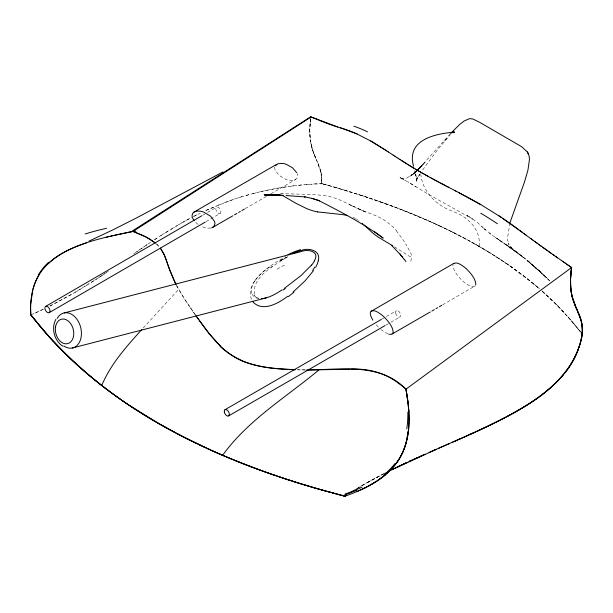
<?xml version="1.0" encoding="UTF-8"?>
<svg xmlns="http://www.w3.org/2000/svg" width="613" height="613" viewBox="0 0 613 613"><rect width="100%" height="100%" fill="white"/><g stroke="black" fill="none" stroke-linecap="round" stroke-linejoin="round"><path stroke-width="0.46" stroke-dasharray="3.06 2.3" d="M427.353 220.305L426.441 219.906C392.42 205.133 357.18 193.34 321.434 183.517L321.112 172.996L317.205 161.495M274.839 167.073L274.77 167.824A5.057 2.919 60 0 0 275.291 170.33L279.038 175.333L286.102 179.502A30.16 17.409 60 0 0 289.589 180.383C292.753 181.057 297.581 179.969 297.619 175.992A5.057 2.919 60 0 0 297.098 173.487M310.163 122.929L309.764 130.163A79.575 45.967 -60 0 0 310.262 139.68L312.852 150.905M310.714 118.616L309.803 129.856L310.278 139.618M310.209 122.439L310.615 118.968M329.932 185.869L321.434 183.517C322.576 175.157 319.871 166.897 316.285 159.426M310.722 118.83C308.416 132.584 310.216 146.928 316.308 159.472M394.473 246.84L408.404 255.675A39.96 32.52 -67.9 0 0 409.315 256.203A15.999 13.019 -67.9 0 0 410.518 256.801L411.568 256.862L411.721 255.897A4.812 3.916 -67.9 0 0 411.637 255.544L411.538 255.2A17.762 14.451 -67.9 0 0 411.016 253.874A36.627 29.807 -67.9 0 0 410.564 252.862L408.373 248.625A167.985 136.722 -67.9 0 0 406.787 245.828L406.289 244.978M509.901 222.879L507.411 238.955L508.736 244.388L508.3 243.407L511.48 247.644L509.725 246.219L529.946 262.295L550.413 281.589L544.735 275.988M410.81 261.261L411.752 256.533M419.89 174.061L416.901 178.82L416.104 182.061L417.284 178.176L419.805 174.161L416.901 178.82L416.832 181.586L415.637 174.414L416.48 177.747L414.595 170.782M255.123 280.447C252.418 284.348 250.196 289.512 252.196 294.194M422.663 169.901L438.579 148.461L450.509 134.523M255.192 280.31C262.678 270.387 273.398 263.498 284.133 257.521M176.659 285.689L178.667 289.344L142.3 328.997M446.678 138.592L444.456 141.143L444.961 140.569M450.302 133.826L416.932 170.935M416.878 170.996L425.047 162.161L416.648 170.966M416.005 171.648L414.066 173.678L415.951 171.717M418.457 169.104L423.483 163.87L416.917 170.406M442.632 304.83L475.29 285.804A5.057 2.919 60 0 0 475.581 285.275M415.852 171.617L413.147 174.314L416.373 171.05L412.235 174.927L416.112 171.18M416.526 170.943L421.928 165.564L416.763 170.56M416.219 171.042L411.338 175.525L416.166 171.234M416.097 171.219L409.599 176.621L414.748 173.065L406.457 178.253L401.446 178.804L403.438 178.912L399.553 177.632M270.065 266.709C259.498 273.781 245.982 286.202 251.774 300.255M133.711 253.805L134.914 252.977M135.235 252.755L137.335 251.307M136.829 251.659L137.887 250.924M138.423 250.564L140.017 249.468M139.756 249.644L143.404 247.154M140.975 248.817L142.185 247.981M143.22 247.284L144.821 246.188M144.622 246.326L148.3 243.844M145.848 245.499L147.074 244.671M108.348 271.237L105.911 272.885M148.047 244.012L150.744 242.204L149.526 243.016M106.087 272.762L103.398 274.563M103.459 274.517L104.685 273.704M101.781 275.635L102.854 274.915M102.225 275.337L99.766 276.961M101.237 275.988L94.8 280.202M154.476 239.729L158.231 237.277M154.553 239.675L164.499 233.262M98.524 277.773L73.368 293.374L49.806 306.094M160.744 235.645L181.777 222.887M93.551 281.007L88.517 284.202M351.425 491.978L354.751 489.902M352.337 491.404L366.758 482.822M165.839 232.419L169.709 230.021M348.973 493.695L361.892 485.619L386.504 472.408M87.245 284.999L83.422 287.367M171.012 229.224L174.943 226.856M82.134 288.156L73.024 293.573M356.145 489.044L360.015 486.714M282.945 259.383L279.559 261.376L287.88 256.77M176.268 226.074L180.276 223.745M361.325 485.948L365.271 483.665M202.551 215.347L206.681 212.956M207.508 212.473L216.588 207.202M206.106 221.599L220.144 213.454A3.594 2.077 59.9 0 0 219.056 207.899A3.594 2.077 59.9 0 0 215.899 209.631A3.594 2.077 59.9 0 0 220.144 213.454M245.261 208.604L266.762 196.191M270.9 193.808L295.704 179.486M382.274 318.898L385.585 316.99M386.412 316.507L396.343 310.776M385.914 325.097L390.052 322.706M390.879 322.223L399.99 316.967M71.698 294.34L50.051 305.971M181.624 222.971L191.271 217.692M286.102 257.606C273.597 266.004 249.116 278.317 255.322 297.029L254.387 295.182L257.062 297.703L258.609 298.224M366.605 482.906L381.631 474.799M182.981 222.205L185.716 220.688M279.727 260.717L287.505 256.686M474.883 286.21C471.144 287.811 467.382 284.478 464.478 282.486A30.16 17.409 60 0 1 460.991 279.344C457.436 275.482 453.589 271.099 452.961 265.682A5.057 2.919 60 0 1 453.015 264.939M367.946 482.155L370.635 480.661M372.06 479.879L383.025 474.079M187.18 219.883L190.842 217.921M382.956 474.117L386.037 472.554M196.957 214.765L192.681 216.948L200.244 213.14M43.784 309.029L36.742 312.293A356.666 204.244 2.7 0 1 32.887 314.071M42.649 309.565L32.359 314.239M205.73 210.535L216.366 205.868M206.068 210.374L229.078 200.949M217.921 205.225L222.649 203.347M224.366 202.688L235.653 198.681M230.733 200.359C260.18 190.176 291.405 184.406 322.476 183.8M238.993 197.601L244.081 196.045M245.79 195.539L250.978 194.091M252.725 193.631L258.004 192.298M259.782 191.877L281.52 187.586M210.91 228.067L206.903 228.128A30.16 17.409 60 0 1 203.416 227.239L201.125 226.266M283.49 187.279L289.091 186.459M290.968 186.206L296.623 185.517M298.516 185.302L304.217 184.728M306.117 184.551L311.848 184.092M280.371 193.892L282.631 193.746A34.366 27.968 -67.9 0 1 283.375 193.746L312.255 194.428L323.863 195.493A103.268 84.05 -67.9 0 1 338.882 199.493L366.061 212.274L349.387 204.688L354.444 207.048M313.848 183.954L321.434 183.517M282.172 193.769L282.118 193.769A3.755 3.05 -67.9 0 0 281.405 193.861M305.826 370.03L296.485 369.838M304.807 369.854L297.696 369.708M323.526 184.084L326.652 184.95M328.729 185.532L331.825 186.413M332.851 186.704L335.932 187.593M334.154 187.08L367.386 197.371L400.312 209.171M336.951 187.892L340.016 188.789M342.054 189.394L344.092 189.999M346.123 190.612L348.153 191.233M350.176 191.854L352.199 192.482M354.214 193.11L356.222 193.746M358.23 194.382L360.237 195.026M362.237 195.677L364.229 196.329M365.225 196.65L368.214 197.647M369.202 197.976L373.156 199.309M374.145 199.646L377.095 200.666M378.075 201.01L381.01 202.045M381.991 202.39L384.91 203.432M385.884 203.784L388.795 204.842M389.761 205.194L392.657 206.267M393.615 206.627L396.496 207.715M398.412 208.443L430.985 221.921M401.27 209.539L405.063 211.025M406.005 211.401L408.833 212.527M388.021 333.955L381.784 330.223A30.16 17.409 60 0 1 380.612 329.25M409.775 212.903L412.58 214.044M413.514 214.427L416.311 215.584M401.193 178.314L402.864 178.942L400.726 178.008L403.821 179.425L400.396 177.747L409.032 182.559M417.238 215.975L423.698 218.718M358.375 208.872L376.589 216.029A85.513 69.598 -67.9 0 1 396.473 230.618M424.61 219.109L444.862 228.343L462.44 237.17L486.837 250.916M428.265 220.711C454.264 232.189 479.512 245.499 503.173 261.284M431.889 222.32L435.498 223.96M436.395 224.366L439.077 225.607M439.973 226.028L449.674 230.68M450.54 231.109L453.153 232.404M454.011 232.833L470.125 241.3M355.509 218.573L356.574 219.186M471.788 242.212L474.263 243.591M475.09 244.058L477.542 245.453M478.347 245.913L495.02 255.981A481.91 278.225 0 0 1 537.478 287.099L539.555 288.961M481.734 226.488L482.577 227.201L476.914 222.09L469.244 216.703L472.799 219.17L429 194.612L407.821 181.816L408.289 182.099M468.347 216.282L466.853 215.37L468.776 216.542M487.68 251.422L508.231 264.716L526.613 278.225M410.074 183.21L416.081 186.919M357.057 219.477L357.609 219.829M485.672 230.028L484.86 229.277L492.492 235.43L502.108 241.859M495.105 237.254L518.989 254.027L524.077 258.012L505.533 244.181L525.533 259.207L539.532 271.199L527.011 260.387L538.252 269.988M503.963 261.812L506.323 263.414M507.112 263.942L509.441 265.559M510.675 247.844L496.882 238.411L516.667 252.234M510.215 266.096L525.732 277.543L539.302 288.662M489.327 233.04L491.036 234.319M198.06 224.435L194.804 221.523M527.326 278.792L532.283 282.769M532.981 283.336L539.838 289.121M527.762 260.969L546.214 277.344M485.029 229.423L482.4 227.055M156.162 243.667L159.257 246.771M542.505 291.466L555.248 303.397M484.523 228.994L485.35 229.729M541.907 290.937L556.704 304.853L570.81 320.04M540.183 271.797L534.728 266.916L546.811 277.95L535.433 267.498L541.478 272.992M542.313 291.436C556.267 303.627 569.025 317.182 580.365 331.84M156.736 244.135L159.503 247.016M555.853 304.002L557.669 305.818M558.267 306.431L565.791 314.392M378.298 327.081L376.152 324.744M567.967 316.806L580.205 331.526M571.347 320.668L572.956 322.561M396.327 230.794L402.856 239.484A159.48 129.795 -67.9 0 1 406.113 244.687L406.204 244.832M573.484 323.189L580.634 332.085M194.903 314.3L195.394 314.998M195.325 314.883L183.586 297.504L176.268 284.93M194.413 313.603L193.44 312.201M192.949 311.504L191.976 310.101M191.486 309.396L190.52 307.987M190.038 307.282L184.375 298.753M183.915 298.041L178.667 289.344M315.68 158.047L314.63 155.602M314.492 155.25L312.982 151.281M312.369 149.403L320.568 170.583M312.247 149.02L311.496 146.3M311.465 146.155L310.308 140.025M320.668 170.973L320.86 171.77M420.779 173.77C422.234 191.785 436.349 205.294 452.547 211.332C467.55 216.427 481.075 229.27 479.159 246.38M352.988 217.339A50.343 40.971 -67.9 0 1 355.027 218.274M358.574 220.458A70.288 57.208 -67.9 0 1 359.034 220.795M284.555 256.533A53.323 35.094 -14.3 0 1 285.497 255.996M277.137 269.191A120.186 73.782 -7.6 0 1 284.899 264.87M270.915 267.352A127.68 91.544 1 0 1 272.563 266.264M258.824 298.531A12.007 8.988 -23.7 0 1 252.158 294.209M320.821 171.755A41.538 23.984 -60 0 1 321.503 183.486M416.25 171.678L414.993 173.042L416.288 171.64M418.924 168.79L416.855 170.629L418.924 168.79M395.676 313.028A3.594 2.077 60 0 0 399.86 317.036A3.594 2.077 60 0 0 398.963 311.55A3.594 2.077 60 0 0 395.676 313.028"/><path stroke-width="0.92" d="M570.511 278.892L570.948 290.118M570.534 278.379L570.55 277.904M566.665 264.111L571.6 267.575L570.465 280.754A79.353 45.814 -60 0 0 570.964 290.255L572.167 296.769M580.304 342.882C584.84 330.43 581.254 317.358 575.323 306.148M30.803 303.159L32.773 290.003M408.649 428.954L405.936 443.659M578.994 347.264C582.894 336.284 584.12 323.787 578.365 313.113M310.822 117.466L310.891 116.96L314.791 118.539M310.822 117.849L310.929 117.075L132.898 231.515L131.504 231.783M318.216 260.678C321.434 250.342 308.155 247.292 300.922 250.617M581.622 333.365L582.105 334.008C577.408 366.467 551.585 390.167 524.897 406.373C496.308 423.614 465.405 436.456 434.923 449.896M33.033 289.022C41.768 255.736 78.403 243.805 108.202 236.733M579.936 344.2C576.902 354.95 571.377 364.904 564.335 373.547M405.66 444.586L402.902 451.965L399.071 459.183M578.626 348.36C571.661 368.566 556.167 384.504 539.164 396.833M509.901 222.879L524.559 181.816L527.939 170.146L529.479 159.288L529.057 155.756L528.031 153.173M106.999 389.546L101.727 385.508C110.654 364.16 126.339 346.644 141.68 329.679M314.339 260.824C320.277 251.33 307.596 248.725 301.129 251.606M55.867 319.304C51.025 328.292 54.281 340.813 62.909 346.276M38.864 275.16C31.715 287.022 29.96 301.282 30.857 314.89L31.891 316.224M398.511 460.064C393.109 468.478 385.6 475.359 377.294 480.837M313.481 270.662L305.128 280.8L293.137 292.01M275.306 165.763L277.995 163.709L282.8 163.433A30.16 17.409 60 0 1 286.286 164.315L292.524 167.786L296.692 172.605M215.669 452.279L222.611 455.298C247.936 420.189 285.788 397.408 318.653 370.16M396.052 463.597C411.147 443.735 410.641 417.215 406.764 393.768M311.534 265.046L301.052 275.559L284.317 288.409M563.516 374.543C549.524 391.217 531.019 403.308 512.146 413.79M451.26 132.76L459.995 124.178L464.148 120.991L469.481 118.646L472.753 118.953L479.826 122.416L521.701 146.729L527.318 151.963L528.613 154.177M475.757 284.631A5.057 2.919 60 0 0 475.803 283.888C475.182 278.478 471.336 274.088 467.78 270.233A30.16 17.409 60 0 0 464.294 267.084C461.382 265.1 457.62 261.766 453.881 263.36L370.788 311.511A5.057 2.919 60 0 0 370.275 313.419L370.811 316.109L372.788 320.162M453.474 263.766L453.881 263.36M388.849 334.208L391.079 334.399L392.604 333.541A5.057 2.919 60 0 0 393.117 331.633C392.489 326.216 388.642 321.825 385.087 317.971A30.16 17.409 60 0 0 381.6 314.829C378.696 312.837 374.934 309.504 371.194 311.097M48.741 263.077C59.369 253.315 72.863 247.43 86.395 242.901M385.087 475.052L376.704 481.228L367.716 486.484M276.685 164.338L193.992 212.075L192.62 213.5L192.084 215.561A5.057 2.919 60 0 0 192.597 218.075L194.122 220.688M211.707 227.844L214.006 226.35L214.925 223.737A5.057 2.919 60 0 0 214.412 221.224L210.657 216.228L203.593 212.06A30.16 17.409 60 0 0 200.106 211.171L196.988 211.087L193.992 212.075M287.681 296.317C278.172 303.45 262.287 312.653 252.464 301.404M343.395 495.817L344.935 496.216C366.735 488.492 389.447 477.052 400.948 455.926C411.737 435.429 409.859 411.223 405.975 389.171L571.6 267.575L561.539 260.556M537.984 397.691C518.261 411.752 496.361 422.365 474.416 432.441M282.195 289.826C275.819 293.872 269.015 298.125 261.291 298.707M452.723 132.753L454.041 131.902L450.402 132.99L454.486 132.178C434.847 133.642 406.113 139.925 413.545 166.2M376.336 481.466L371.47 484.423M322.009 490.048L344.935 496.216L346.552 495.204M45.669 306.393L201.723 215.83M49.216 312.638A3.594 2.077 59.9 0 0 48.136 307.09A3.594 2.077 59.9 0 0 44.971 308.814A3.594 2.077 59.9 0 0 49.216 312.638L205.278 222.075M213.017 227.224L232.863 215.768M234.511 214.811L236.993 213.378M238.649 212.427L240.304 211.47M241.959 210.512L244.434 209.079M224.986 409.706L381.447 319.373M228.626 415.905L385.087 325.572M392.197 333.955L430.234 311.994M431.881 311.036L434.364 309.603M436.019 308.653L437.674 307.695M439.329 306.738L441.804 305.312M370.482 484.983L366.398 487.166A87.667 54.051 -32.7 0 1 362.413 489.082M510.767 414.541L506.599 416.779M222.933 171.939L136.262 218.052L113.053 229.814L89.046 241.07M505.196 417.522L500.959 419.713M366.482 487.128L357.072 491.526M499.541 420.434L495.243 422.587M389.876 470.73L436.318 449.283M392.266 469.451L394.381 468.424M394.151 468.531L396.044 467.612M492.354 424.004L487.986 426.112M395.814 467.727L400.151 465.65M397.255 467.029L398.703 466.34M399.845 465.796L401.753 464.892M486.53 426.809L483.596 428.196M401.599 464.96L407.446 462.225M403.055 464.271L405.975 462.907M482.125 428.885L477.696 430.939M408.909 461.551L410.381 460.869M409.453 461.298L411.852 460.194M411.384 460.409L415.277 458.639M474.723 432.295L468.531 435.1M414.809 458.853L417.223 457.758M473.236 432.977L470.255 434.326M416.288 458.179L419.254 456.838M419.177 456.877L421.139 455.995M466.562 435.981L468.769 434.992M420.74 456.172L423.729 454.846M464.593 436.862L467.275 435.667M423.1 455.122L425.215 454.179M462.623 437.736L465.773 436.333M458.67 439.483L460.647 438.609M462.777 437.667L452.256 442.302M429.008 452.501L431.207 451.528M430.977 451.628L432.954 450.762M455.267 440.985L456.769 440.326M432.709 450.869L435.705 449.551M438.716 448.233L449.245 443.628M64.204 312.914L300.47 251.774M72.303 348.015L266.119 297.887M106.187 237.285L113.597 235.469M109.014 236.603L117.911 234.511M114.662 235.292L129.711 232.066M118.884 234.365L130.776 231.852M130.109 232.059L132.914 231.438M265.368 194.796L268.892 194.643M350.276 369.187L306.607 370.045M279.551 194.957L264.318 194.635L280.662 195.149L264.318 194.612M269.406 194.965L279.536 194.949M308.002 369.884C341.081 369.746 380.083 362.536 405.975 389.171L408.12 403.592M351.303 369.049C367.815 368.459 384.612 372.612 397.829 382.796M283.604 195.409L274.187 195.156M264.54 194.727L270.172 194.873M295.343 369.639C279.375 368.98 263.115 368.053 247.844 362.965M294.945 369.785C278.264 369.018 261.138 368.16 245.399 362.084M286.056 195.555L305.19 196.926L304.385 196.781L312.094 198.413L319.496 200.765L312.094 198.413M317.703 211.906L342.606 214.619A91.621 74.571 -67.9 0 1 345.502 215.117L347.104 215.454M341.855 495.419L337.25 494.216M335.717 493.81L332.66 492.99M344.935 496.216L316.722 488.538M331.135 492.576L327.327 491.526M325.802 491.105L301.726 484.078M321.25 489.833L318.231 488.975C277.398 477.175 237.285 462.738 198.842 444.563L198.206 444.256M315.212 488.101L312.201 487.22M310.691 486.776L307.695 485.887M306.201 485.435C274.08 475.757 242.464 464.317 211.845 450.578M300.983 483.849L297.267 482.699M296.531 482.462L292.094 481.059M337.817 126.991L310.691 116.784L132.117 231.116L146.101 236.993L155.472 243.077M340.468 127.833L343.847 128.975M335.755 126.408L342.682 128.6M334.598 126.033L335.181 126.224M290.616 480.592L286.938 479.397M343.142 128.684L357.141 133.971M334.016 125.849L329.357 124.263M286.21 479.159L282.547 477.948M344.422 129.159L345.004 129.351M281.083 477.466L279.628 476.975M345.586 129.55L349.096 130.776M277.444 476.24L278.9 476.73M275.988 475.742L271.643 474.247M270.923 473.995L267.322 472.73M134.776 232.051L143.074 235.538M247.3 362.881C226.979 356.345 212.803 339.326 200.826 322.568M265.889 472.217L263.023 471.19M328.775 124.056L319.779 120.577M262.303 470.937L258.027 469.374M349.686 130.99L352.061 131.895M257.322 469.114L253.774 467.796M252.364 467.259L248.84 465.926M247.437 465.382L243.936 464.026M243.238 463.757L238.365 461.827M352.659 132.124L353.257 132.362M237.675 461.551L234.212 460.148M315.036 118.547L319.22 120.255M232.84 459.589L229.431 458.179M353.854 132.607L356.268 133.626M228.741 457.888L225.239 456.417M242.993 361.134L236.166 357.846M222.611 455.298L223.883 455.842M356.873 133.895L371.363 141.358M215.033 452.003L206.849 448.31M210.588 450.011L180.774 435.598M318.706 200.52C340.759 211.845 363.08 223.278 383.071 238.051M205.608 447.735L203.125 446.586M201.892 446.003L198.811 444.548A579.101 334.338 0 0 1 120.324 399.232C92.111 379.363 66.012 356.429 43.416 330.307L41.929 328.568M196.98 443.674L193.333 441.904M143.503 235.744L150.177 239.346L155.12 242.794M192.727 441.613L189.708 440.126M189.111 439.827L184.919 437.72M184.329 437.421L156.047 422.035M446.823 186.375L448.785 187.402M454.471 190.359L456.731 191.532M455.727 191.011L440.977 183.31M180.184 435.291L176.659 433.445M445.973 185.938L435.636 180.475M458.731 192.574L461.75 194.16M456.616 191.478L481.044 204.75L501.488 217.477M462.754 194.689L463.765 195.225M439.054 182.291L440.011 182.804M175.487 432.832L171.992 430.962M464.777 195.762L465.788 196.298M437.13 181.272L438.088 181.777M466.8 196.834L480.784 204.604M435.084 180.176L436.18 180.758M433.973 179.578L434.525 179.877M435.23 180.253L432.878 178.981M171.418 430.648L167.962 428.771M433.337 179.226L430.142 177.486M431.23 178.084L431.782 178.383M430.518 177.693L428.518 176.59M167.387 428.449L163.955 426.548M428.656 176.667L426.794 175.632M427.445 175.992L427.981 176.291M426.909 175.693L423.062 173.525M425.46 174.881L426.426 175.425M163.387 426.227L159.985 424.303M424.012 174.069L424.495 174.337M235.147 357.279L235.653 357.563M422.219 173.05L423.123 173.563M422.579 173.257L420.219 171.893M159.418 423.981L129.082 405.216M421.162 172.437L421.629 172.713M420.434 172.015L418.809 171.073M419.744 171.625L418.005 170.606M370.704 140.952L385.439 150.093M392.588 245.721L378.313 237.154A99.03 80.594 -67.9 0 1 372.037 232.358L363.946 224.833M155.487 421.706L152.154 419.744M418.38 170.828L416.411 169.671M372.014 141.733L375.961 144.101M417.484 170.299L415.622 169.203M415.698 169.249L412.181 167.142M151.603 419.415L148.292 417.43M414.051 168.268L411.315 166.613M411.714 166.859L409.392 165.441M147.748 417.101C121.895 401.423 97.375 383.47 75.1 363.003M410.166 165.916L410.94 166.384M408.626 164.974L409.591 165.564M376.627 144.507L379.301 146.178M408.733 165.035L407.024 163.977M407.101 164.031L404.833 162.614M405.584 163.081L406.342 163.556M405.331 162.92L401.837 160.713M379.976 146.599L380.65 147.028M403.339 161.671L404.082 162.138M402.595 161.196L398.182 158.376M381.332 147.457L382.014 147.894M382.696 148.323L384.06 149.204M399.645 159.319L400.381 159.786M396.695 157.403L398.396 158.506M385.048 149.825L386.688 150.89M395.002 156.307L396.734 157.441M386.129 150.545L388.328 151.963M395.293 156.507L388.213 151.894M393.148 155.112L393.86 155.579M498.584 215.561L512.591 225.17M128.561 404.871L125.473 402.787M502.499 218.159L533.571 240.633M124.96 402.435L121.389 399.975M555.416 256.326L557.654 257.866M557.462 257.744L561.677 260.648M556.65 257.176L532.843 240.104M562.673 261.337L563.676 262.035M552.62 254.372L554.635 255.774M564.673 262.724L565.669 263.421M281.88 195.103L295.972 203.317L306.224 208.389A87.958 71.591 -67.9 0 0 317.695 211.945M120.884 399.622L114.37 394.994M551.608 253.667L548.589 251.545M374.466 231.676L383.025 237.967M398.258 383.094L403.277 386.834M546.574 250.119L547.578 250.832M545.57 249.399L542.559 247.231M513.594 225.883L516.598 228.059M540.551 245.775L541.555 246.51M113.872 394.634L111.903 393.194M517.602 228.787L518.598 229.515M538.551 244.319L539.555 245.047M519.594 230.25L522.59 232.465M536.559 242.848L537.555 243.583M110.922 392.473L111.413 392.833M534.567 241.376L535.563 242.112M110.432 392.113L107.482 389.914M525.586 234.687L526.59 235.43M530.582 238.411L531.578 239.154M523.594 233.201L524.59 233.944M101.727 385.508L100.785 384.772M100.294 384.389L97.237 381.968M96.739 381.57L87.559 374.007M403.676 387.155L405.975 389.171M87.084 373.601L71.989 360.115M74.656 362.597L60.411 348.797M71.545 359.701L66.327 354.697M65.897 354.276L49.538 337.257M220.351 346.016L208.979 333.296L195.823 315.588M59.997 348.376L52.289 340.269M391.653 245.407L399.17 253.361M51.89 339.84L39.347 325.503M49.147 336.821L30.857 314.89A126.194 109.842 -7.7 0 1 30.619 303.159M41.554 328.131L30.857 314.89M38.987 325.066L32.244 316.676M402.649 257.391L399.438 253.384L404.327 259.59M581.155 332.767L582.105 334.008M160.338 248.096L163.985 254.226M404.603 259.743L405.982 261.621M200.328 321.886L199.34 320.522M198.85 319.833L197.861 318.461M197.363 317.772L196.382 316.385M160.698 248.549L164.476 255.292L169.678 269.896M527.318 151.963L527.908 152.974M175.954 284.332L174.353 281.114M175.877 284.187L169.832 270.333M174.13 280.654L169.058 268.149M164.161 254.61L166.192 259.736M576.818 309.619L577.684 311.557M576.664 309.274L576.979 309.971M576.741 309.442L573.055 299.964M577.913 312.086L581.247 321.097M577.89 312.032L578.197 312.722M576.366 308.584L571.937 295.78L572.603 298.431M575.178 305.795L572.741 298.906M166.33 260.142L167.602 263.874M168.904 267.72L168.322 265.996M168.177 265.567L167.747 264.295M572.94 299.581L572.19 296.861M581.377 321.61L581.522 322.223A41.538 23.984 -60 0 1 582.174 333.978M571.921 295.711C569.891 286.677 570.251 276.846 571.6 267.575A93.766 54.136 -60 0 0 570.573 277.428M571.822 295.259L571.01 290.6M406.135 390.09L406.611 392.849M408.25 404.795L408.84 412.02M347.096 215.485A50.343 40.971 -67.9 0 1 347.648 215.607M362.199 223.308A70.288 57.208 -67.9 0 1 362.635 223.691M57.17 318.507A18.022 12.796 75.5 0 1 74.525 316.492A18.022 12.796 75.5 0 1 80.303 340.284A18.022 12.796 75.5 0 1 63.836 345.947M353.923 126.24A219.998 81.79 57.9 0 1 367.486 131.856M480.761 213.201A219.837 103.015 42.1 0 1 497.404 223.737M245.376 362.145A110.486 90.287 -57.3 0 1 242.978 361.18M235.2 357.195A112.708 91.728 -53.6 0 1 220.059 346.345M318.331 260.686A44.895 31.539 -3 0 1 315.634 267.337M287.918 254.709A53.323 35.094 -14.3 0 1 300.562 249.644M293.918 292.171A57.3 23.187 -30 0 1 288.371 296.608M314.776 267.145A66.258 44.856 -8.4 0 1 312.615 270.425M314.461 260.854A49.377 32.481 1.7 0 1 311.649 265.084M292.761 253.407A51.032 30.987 -8.7 0 1 300.615 250.663M285.283 288.577A60.649 20.283 -25.9 0 1 283.114 290.049M133.986 230.657A51.362 26.535 -8.2 0 1 135.856 231.331M362.015 487.174A118.071 67.744 -31.6 0 1 345.004 494.086M344.996 496.246A356.666 194.513 0.4 0 1 346.598 495.174M356.896 490.139A126.194 72.464 -31.6 0 1 344.981 494.768M38.32 274.961A52.534 44.22 -21.2 0 1 48.228 262.648M85.13 233.982A174.567 115.451 -24.9 0 1 106.539 228.32M395.201 463.29A52.534 35.592 -32.6 0 1 384.389 474.408M407.883 412.112A174.567 139.465 -14.2 0 1 406.794 428.947M270.072 194.888L264.464 194.719L270.072 194.888M269.889 194.926L264.349 194.673L269.889 194.926M224.32 411.959A3.594 2.077 60 0 0 228.496 415.974A3.594 2.077 60 0 0 227.607 410.48A3.594 2.077 60 0 0 224.32 411.959M55.499 327.097A12.597 8.942 75.5 0 0 67.583 343.648A12.597 8.942 75.5 0 0 70.579 323.518A12.597 8.942 75.5 0 0 55.499 327.097"/></g></svg>
